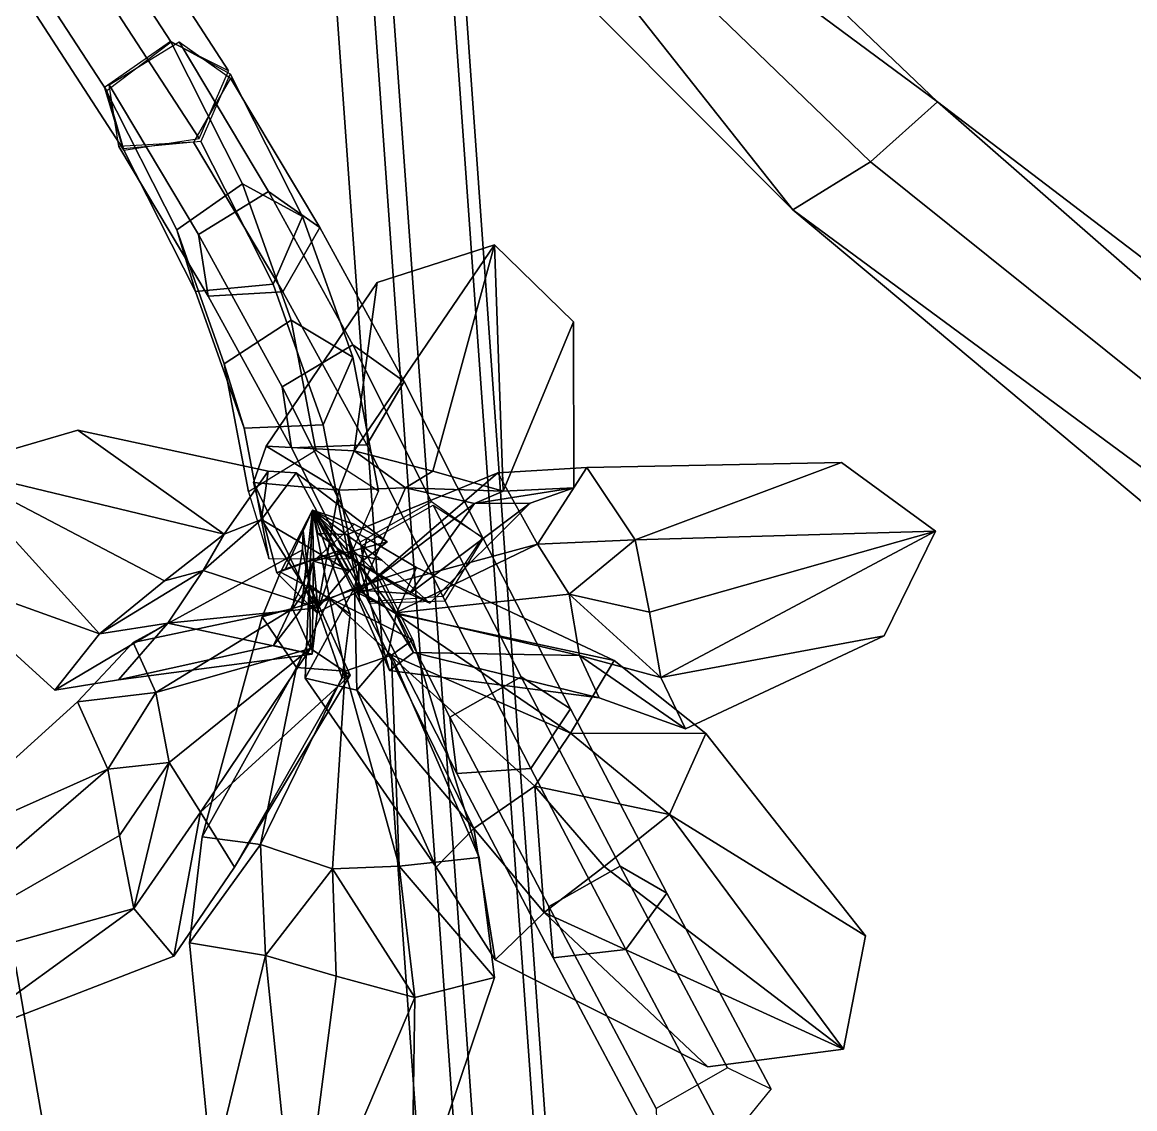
# Model space of a CAD drawing. Header units: metres. Extents: x -488 to 282, y -579 to 399.
# Drawn here: x 2.58 to 47.05, y -294.74 to -251.3 of the extents above; entities that cross this region are included whole.
import ezdxf

# ---------------------------------------------------------------- set-up
doc = ezdxf.new("R2010")
doc.units = ezdxf.units.M

msp = doc.modelspace()

# ---------------------------------------------------------------- linework, layer by layer
at = {"layer": 'coreopsi_1InfInt', "color": 3}
for points in [[(4.7594, -246.2929, 270.4684), (8.5281, -252.0991, 278.2787), (5.9599, -254.0459, 278.0704), (2.1683, -248.2032, 270.2124)], [(7.04985, -247.4221, 268.4916), (10.827, -253.2419, 276.3197), (8.5281, -252.0991, 278.2787), (4.7594, -246.2929, 270.4684)], [(5.8413, -250.081, 266.9901), (9.6473, -255.9464, 274.8781), (10.827, -253.2419, 276.3197), (7.04985, -247.4221, 268.4916)], [(2.1683, -248.2032, 270.2124), (5.9599, -254.0459, 278.0704), (6.6477, -256.41, 275.9807), (2.8331, -250.531, 268.075)], [(2.8331, -250.531, 268.075), (6.6477, -256.41, 275.9807), (9.6473, -255.9464, 274.8781), (5.8413, -250.081, 266.9901)], [(8.8545, -252.0869, 278.1841), (12.4274, -258.066, 286.042), (9.6272, -259.7812, 286.0101), (6.05429, -253.8022, 278.1523)], [(10.9064, -253.5318, 276.1517), (14.4794, -259.5109, 284.0096), (12.4274, -258.066, 286.042), (8.8545, -252.0869, 278.1841)], [(6.05429, -253.8022, 278.1523), (9.6272, -259.7812, 286.0101), (10.01592, -262.2449, 283.9588), (6.4429, -256.2658, 276.1009)], [(9.4245, -256.0997, 274.8716), (12.9975, -262.0788, 282.7295), (14.4794, -259.5109, 284.0096), (10.9064, -253.5318, 276.1517)], [(6.4429, -256.2658, 276.1009), (10.01592, -262.2449, 283.9588), (12.9975, -262.0788, 282.7295), (9.4245, -256.0997, 274.8716)], [(12.4274, -258.066, 286.042), (15.7929, -264.201, 293.9251), (12.966, -265.8699, 293.833), (9.6272, -259.7812, 286.0101)], [(14.4794, -259.5109, 284.0096), (17.8527, -265.6597, 291.9106), (15.7929, -264.201, 293.9251), (12.4274, -258.066, 286.042)], [(12.9975, -262.0788, 282.7295), (16.3496, -268.1906, 290.5825), (17.8527, -265.6597, 291.9106), (14.4794, -259.5109, 284.0096)], [(9.6272, -259.7812, 286.0101), (12.966, -265.8699, 293.833), (13.3468, -268.3198, 291.7637), (10.01592, -262.2449, 283.9588)], [(10.01592, -262.2449, 283.9588), (13.3468, -268.3198, 291.7637), (16.3496, -268.1906, 290.5825), (12.9975, -262.0788, 282.7295)], [(15.7929, -264.201, 293.9251), (18.9346, -270.4657, 301.7987), (16.08295, -272.0871, 301.6463), (12.966, -265.8699, 293.833)], [(17.8527, -265.6597, 291.9106), (21.00186, -271.9384, 299.8021), (18.9346, -270.4657, 301.7987), (15.7929, -264.201, 293.9251)], [(12.966, -265.8699, 293.833), (16.08295, -272.0871, 301.6463), (16.4563, -274.5229, 299.5591), (13.3468, -268.3198, 291.7637)], [(16.3496, -268.1906, 290.5825), (19.4789, -274.4316, 298.4259), (21.00186, -271.9384, 299.8021), (17.8527, -265.6597, 291.9106)], [(13.3468, -268.3198, 291.7637), (16.4563, -274.5229, 299.5591), (19.4789, -274.4316, 298.4259), (16.3496, -268.1906, 290.5825)], [(2.3283, -289.0618, 303.1134), (3.9249, -298.3134, 307.6713), (2.1495, -297.3738, 310.1999), (0.5437, -288.0653, 305.6136)], [(0.3637, -290.4388, 300.9516), (1.9638, -299.7116, 305.5201), (3.9249, -298.3134, 307.6713), (2.3283, -289.0618, 303.1134)]]:
    msp.add_3dface(points, dxfattribs=at)
at = {"layer": 'coreopsi_1Pdcel', "color": 3}
for points in [[(8.5011, -252.0524, 278.2132), (11.3887, -257.7534, 286.5451), (8.7614, -259.598, 286.1936), (5.8738, -253.897, 277.8616)], [(10.8962, -253.3615, 276.4874), (13.7839, -259.0625, 284.8193), (11.3887, -257.7534, 286.5451), (8.5011, -252.0524, 278.2132)], [(9.7165, -256.066, 275.0457), (12.6041, -261.767, 283.3777), (13.7839, -259.0625, 284.8193), (10.8962, -253.3615, 276.4874)], [(5.8738, -253.897, 277.8616), (8.7614, -259.598, 286.1936), (9.5083, -262.0643, 284.2472), (6.6206, -256.3633, 275.9153)], [(6.6206, -256.3633, 275.9153), (9.5083, -262.0643, 284.2472), (12.6041, -261.767, 283.3777), (9.7165, -256.066, 275.0457)], [(11.3887, -257.7534, 286.5451), (13.325, -263.2125, 295.2018), (10.6548, -264.9579, 294.6992), (8.7614, -259.598, 286.1936)], [(13.7839, -259.0625, 284.8193), (15.7899, -264.683, 293.7217), (13.325, -263.2125, 295.2018), (11.3887, -257.7534, 286.5451)], [(12.6041, -261.767, 283.3777), (14.6102, -267.3875, 292.28), (15.7899, -264.683, 293.7217), (13.7839, -259.0625, 284.8193)], [(8.7614, -259.598, 286.1936), (10.6548, -264.9579, 294.6992), (11.4445, -267.5234, 292.9039), (9.5083, -262.0643, 284.2472)], [(9.5083, -262.0643, 284.2472), (11.4445, -267.5234, 292.9039), (14.6102, -267.3875, 292.28), (12.6041, -261.767, 283.3777)], [(13.325, -263.2125, 295.2018), (14.3182, -268.4237, 304.1653), (11.6218, -270.0739, 303.5056), (10.6548, -264.9579, 294.6992)], [(15.7899, -264.683, 293.7217), (16.8258, -270.0492, 302.941), (14.3182, -268.4237, 304.1653), (13.325, -263.2125, 295.2018)], [(10.6548, -264.9579, 294.6992), (11.6218, -270.0739, 303.5056), (12.4378, -272.7346, 301.8674), (11.4445, -267.5234, 292.9039)], [(14.6102, -267.3875, 292.28), (15.6461, -272.7537, 301.4994), (16.8258, -270.0492, 302.941), (15.7899, -264.683, 293.7217)], [(11.4445, -267.5234, 292.9039), (12.4378, -272.7346, 301.8674), (15.6461, -272.7537, 301.4994), (14.6102, -267.3875, 292.28)], [(19.00353, -270.6014, 301.9537), (22.5257, -277.4657, 309.0767), (19.674, -279.0871, 308.9243), (16.1518, -272.2229, 301.8013)], [(20.9749, -271.8854, 299.7415), (24.4971, -278.7497, 306.8645), (22.5257, -277.4657, 309.0767), (19.00353, -270.6014, 301.9537)], [(19.3931, -274.2626, 298.2329), (22.9154, -281.1268, 305.3559), (24.4971, -278.7497, 306.8645), (20.9749, -271.8854, 299.7415)], [(16.1518, -272.2229, 301.8013), (19.674, -279.0871, 308.9243), (19.9516, -281.3342, 306.6216), (16.4294, -274.4699, 299.4986)], [(16.4294, -274.4699, 299.4986), (19.9516, -281.3342, 306.6216), (22.9154, -281.1268, 305.3559), (19.3931, -274.2626, 298.2329)], [(22.5257, -277.4657, 309.0767), (26.4836, -285.0351, 315.55), (23.6319, -286.6566, 315.3976), (19.674, -279.0871, 308.9243)], [(24.4971, -278.7497, 306.8645), (28.3484, -286.1133, 313.144), (26.4836, -285.0351, 315.55), (22.5257, -277.4657, 309.0767)], [(22.9154, -281.1268, 305.3559), (26.7011, -288.364, 311.5163), (28.3484, -286.1133, 313.144), (24.4971, -278.7497, 306.8645)], [(19.674, -279.0871, 308.9243), (23.6319, -286.6566, 315.3976), (23.8028, -288.6978, 312.9011), (19.9516, -281.3342, 306.6216)], [(19.9516, -281.3342, 306.6216), (23.8028, -288.6978, 312.9011), (26.7011, -288.364, 311.5163), (22.9154, -281.1268, 305.3559)], [(26.4836, -285.0351, 315.55), (30.7701, -293.101, 321.1564), (27.9184, -294.7225, 321.004), (23.6319, -286.6566, 315.3976)], [(28.3484, -286.1133, 313.144), (32.5184, -293.9585, 318.5802), (30.7701, -293.101, 321.1564), (26.4836, -285.0351, 315.55)], [(26.7011, -288.364, 311.5163), (30.7996, -296.0735, 316.8479), (32.5184, -293.9585, 318.5802), (28.3484, -286.1133, 313.144)], [(23.6319, -286.6566, 315.3976), (27.9184, -294.7225, 321.004), (27.9729, -296.543, 318.3373), (23.8028, -288.6978, 312.9011)], [(23.8028, -288.6978, 312.9011), (27.9729, -296.543, 318.3373), (30.7996, -296.0735, 316.8479), (26.7011, -288.364, 311.5163)]]:
    msp.add_3dface(points, dxfattribs=at)
at = {"layer": 'coreopsi_1Pdncle', "color": 3}
for points in [[(16.7961, -208.0322, 23.5047), (24.2273, -312.2174, 34.2897), (21.04425, -312.391, 34.8064), (13.613, -208.2058, 24.02144)], [(17.294, -208.3313, 20.2725), (24.7251, -312.5165, 31.05756), (24.2273, -312.2174, 34.2897), (16.7961, -208.0322, 23.5047)], [(13.613, -208.2058, 24.02144), (21.04425, -312.391, 34.8064), (19.5759, -312.7906, 31.958), (12.1448, -208.6053, 21.173)], [(14.4067, -208.6825, 18.8694), (21.8378, -312.8677, 29.6543), (24.7251, -312.5165, 31.05756), (17.294, -208.3313, 20.2725)], [(12.1448, -208.6053, 21.173), (19.5759, -312.7906, 31.958), (21.8378, -312.8677, 29.6543), (14.4067, -208.6825, 18.8694)]]:
    msp.add_3dface(points, dxfattribs=at)
at = {"layer": 'coreopsi_1Petal1', "color": 3}
for points in [[(21.4555, -260.1924, 331.4275), (16.7643, -261.6974, 330.9504), (15.8515, -268.4345, 324.5968)], [(21.4555, -260.1924, 331.4275), (15.8515, -268.4345, 324.5968), (16.7643, -261.6974, 330.9504)], [(21.4555, -260.1924, 331.4275), (15.8515, -268.4345, 324.5968), (18.9877, -269.2502, 323.5321)], [(21.4555, -260.1924, 331.4275), (18.9877, -269.2502, 323.5321), (15.8515, -268.4345, 324.5968)], [(18.9877, -269.2502, 323.5321), (21.7986, -270.0413, 322.5409), (21.4555, -260.1924, 331.4275)], [(18.9877, -269.2502, 323.5321), (21.4555, -260.1924, 331.4275), (21.7986, -270.0413, 322.5409)], [(21.7986, -270.0413, 322.5409), (24.6129, -263.2783, 328.1713), (21.4555, -260.1924, 331.4275)], [(21.7986, -270.0413, 322.5409), (21.4555, -260.1924, 331.4275), (24.6129, -263.2783, 328.1713)], [(15.8515, -268.4345, 324.5968), (16.7643, -261.6974, 330.9504), (12.3285, -268.241, 324.1582)], [(15.8515, -268.4345, 324.5968), (12.3285, -268.241, 324.1582), (16.7643, -261.6974, 330.9504)], [(24.6255, -269.916, 321.3152), (24.6129, -263.2783, 328.1713), (21.7986, -270.0413, 322.5409)], [(24.6255, -269.916, 321.3152), (21.7986, -270.0413, 322.5409), (24.6129, -263.2783, 328.1713)], [(10.6568, -271.7619, 323.6563), (4.797, -267.6013, 329.4626), (-0.3589, -269.1155, 330.5656)], [(10.6568, -271.7619, 323.6563), (-0.3589, -269.1155, 330.5656), (4.797, -267.6013, 329.4626)], [(12.4078, -269.2399, 323.9438), (4.797, -267.6013, 329.4626), (10.6568, -271.7619, 323.6563)], [(12.4078, -269.2399, 323.9438), (10.6568, -271.7619, 323.6563), (4.797, -267.6013, 329.4626)], [(15.2404, -270.0038, 319.3759), (12.3285, -268.241, 324.1582), (11.8267, -269.698, 319.3836)], [(15.2404, -270.0038, 319.3759), (11.8267, -269.698, 319.3836), (12.3285, -268.241, 324.1582)], [(15.8515, -268.4345, 324.5968), (12.3285, -268.241, 324.1582), (15.2404, -270.0038, 319.3759)], [(15.8515, -268.4345, 324.5968), (15.2404, -270.0038, 319.3759), (12.3285, -268.241, 324.1582)], [(15.8515, -268.4345, 324.5968), (15.2404, -270.0038, 319.3759), (17.902, -269.9148, 318.9519)], [(15.8515, -268.4345, 324.5968), (17.902, -269.9148, 318.9519), (15.2404, -270.0038, 319.3759)], [(18.9877, -269.2502, 323.5321), (15.8515, -268.4345, 324.5968), (17.902, -269.9148, 318.9519)], [(18.9877, -269.2502, 323.5321), (17.902, -269.9148, 318.9519), (15.8515, -268.4345, 324.5968)], [(27.0797, -271.9918, 320.5712), (35.3273, -268.8987, 323.571), (25.1531, -269.0983, 321.3181)], [(27.0797, -271.9918, 320.5712), (25.1531, -269.0983, 321.3181), (35.3273, -268.8987, 323.571)], [(39.0855, -271.6458, 321.8888), (35.3273, -268.8987, 323.571), (27.0797, -271.9918, 320.5712)], [(39.0855, -271.6458, 321.8888), (27.0797, -271.9918, 320.5712), (35.3273, -268.8987, 323.571)], [(-0.3589, -269.1155, 330.5656), (-1.3773, -273.2157, 327.9866), (5.6717, -275.7505, 322.4662)], [(-0.3589, -269.1155, 330.5656), (5.6717, -275.7505, 322.4662), (-1.3773, -273.2157, 327.9866)], [(8.2688, -273.6346, 323.1086), (10.6568, -271.7619, 323.6563), (-0.3589, -269.1155, 330.5656)], [(8.2688, -273.6346, 323.1086), (-0.3589, -269.1155, 330.5656), (10.6568, -271.7619, 323.6563)], [(-0.3589, -269.1155, 330.5656), (5.6717, -275.7505, 322.4662), (8.2688, -273.6346, 323.1086)], [(-0.3589, -269.1155, 330.5656), (8.2688, -273.6346, 323.1086), (5.6717, -275.7505, 322.4662)], [(12.1376, -271.183, 318.8978), (12.4078, -269.2399, 323.9438), (10.6568, -271.7619, 323.6563)], [(12.1376, -271.183, 318.8978), (10.6568, -271.7619, 323.6563), (12.4078, -269.2399, 323.9438)], [(13.5361, -269.314, 319.2783), (12.4078, -269.2399, 323.9438), (12.1376, -271.183, 318.8978)], [(13.5361, -269.314, 319.2783), (12.1376, -271.183, 318.8978), (12.4078, -269.2399, 323.9438)], [(15.6475, -273.2465, 312.8976), (13.5361, -269.314, 319.2783), (12.1376, -271.183, 318.8978)], [(15.6475, -273.2465, 312.8976), (12.1376, -271.183, 318.8978), (13.5361, -269.314, 319.2783)], [(17.1645, -272.0721, 311.2556), (13.5361, -269.314, 319.2783), (15.6475, -273.2465, 312.8976)], [(17.1645, -272.0721, 311.2556), (15.6475, -273.2465, 312.8976), (13.5361, -269.314, 319.2783)], [(16.01393, -274.1143, 312.6831), (21.5961, -269.3179, 317.7867), (15.5793, -271.781, 311.36)], [(16.01393, -274.1143, 312.6831), (15.5793, -271.781, 311.36), (21.5961, -269.3179, 317.7867)], [(23.1741, -272.1683, 316.7229), (21.5961, -269.3179, 317.7867), (16.01393, -274.1143, 312.6831)], [(23.1741, -272.1683, 316.7229), (16.01393, -274.1143, 312.6831), (21.5961, -269.3179, 317.7867)], [(17.902, -269.9148, 318.9519), (21.7986, -270.0413, 322.5409), (18.9877, -269.2502, 323.5321)], [(17.902, -269.9148, 318.9519), (18.9877, -269.2502, 323.5321), (21.7986, -270.0413, 322.5409)], [(23.1741, -272.1683, 316.7229), (25.1531, -269.0983, 321.3181), (21.5961, -269.3179, 317.7867)], [(23.1741, -272.1683, 316.7229), (21.5961, -269.3179, 317.7867), (25.1531, -269.0983, 321.3181)], [(27.0797, -271.9918, 320.5712), (25.1531, -269.0983, 321.3181), (23.1741, -272.1683, 316.7229)], [(27.0797, -271.9918, 320.5712), (23.1741, -272.1683, 316.7229), (25.1531, -269.0983, 321.3181)], [(14.3597, -274.9082, 312.5534), (11.8267, -269.698, 319.3836), (12.7622, -273.3142, 311.0399)], [(14.3597, -274.9082, 312.5534), (12.7622, -273.3142, 311.0399), (11.8267, -269.698, 319.3836)], [(15.2404, -270.0038, 319.3759), (11.8267, -269.698, 319.3836), (14.3597, -274.9082, 312.5534)], [(15.2404, -270.0038, 319.3759), (14.3597, -274.9082, 312.5534), (11.8267, -269.698, 319.3836)], [(17.902, -269.9148, 318.9519), (15.2404, -270.0038, 319.3759), (16.1119, -274.0022, 312.3974)], [(17.902, -269.9148, 318.9519), (16.1119, -274.0022, 312.3974), (15.2404, -270.0038, 319.3759)], [(16.1119, -274.0022, 312.3974), (20.6622, -270.5329, 317.6789), (17.902, -269.9148, 318.9519)], [(16.1119, -274.0022, 312.3974), (17.902, -269.9148, 318.9519), (20.6622, -270.5329, 317.6789)], [(17.902, -269.9148, 318.9519), (20.6622, -270.5329, 317.6789), (21.7986, -270.0413, 322.5409)], [(17.902, -269.9148, 318.9519), (21.7986, -270.0413, 322.5409), (20.6622, -270.5329, 317.6789)], [(22.889, -270.5316, 316.8822), (24.6255, -269.916, 321.3152), (20.6622, -270.5329, 317.6789)], [(22.889, -270.5316, 316.8822), (20.6622, -270.5329, 317.6789), (24.6255, -269.916, 321.3152)], [(20.6622, -270.5329, 317.6789), (24.6255, -269.916, 321.3152), (21.7986, -270.0413, 322.5409)], [(20.6622, -270.5329, 317.6789), (21.7986, -270.0413, 322.5409), (24.6255, -269.916, 321.3152)], [(16.1119, -274.0022, 312.3974), (15.2404, -270.0038, 319.3759), (14.3597, -274.9082, 312.5534)], [(16.1119, -274.0022, 312.3974), (14.3597, -274.9082, 312.5534), (15.2404, -270.0038, 319.3759)], [(14.1807, -270.8101, 302.7927), (12.9082, -273.283, 307.1134), (14.8659, -274.32, 306.9928)], [(14.1807, -270.8101, 302.7927), (14.8659, -274.32, 306.9928), (12.9082, -273.283, 307.1134)], [(15.2263, -272.4365, 307.9591), (13.09811, -273.1451, 307.9069), (14.1807, -270.8101, 302.7927)], [(15.2263, -272.4365, 307.9591), (14.1807, -270.8101, 302.7927), (13.09811, -273.1451, 307.9069)], [(14.2262, -272.8456, 307.9196), (13.7284, -274.7785, 306.8947), (14.1807, -270.8101, 302.7927)], [(14.2262, -272.8456, 307.9196), (14.1807, -270.8101, 302.7927), (13.7284, -274.7785, 306.8947)], [(14.1807, -270.8101, 302.7927), (13.8157, -271.6302, 307.852), (14.05766, -273.7949, 307.4301)], [(14.1807, -270.8101, 302.7927), (14.05766, -273.7949, 307.4301), (13.8157, -271.6302, 307.852)], [(14.1807, -270.8101, 302.7927), (14.01351, -274.7221, 306.12), (15.866, -273.9109, 307.0323)], [(14.1807, -270.8101, 302.7927), (15.866, -273.9109, 307.0323), (14.01351, -274.7221, 306.12)], [(14.05766, -273.7949, 307.4301), (15.6871, -274.9681, 306.4288), (14.1807, -270.8101, 302.7927)], [(14.05766, -273.7949, 307.4301), (14.1807, -270.8101, 302.7927), (15.6871, -274.9681, 306.4288)], [(14.8659, -274.32, 306.9928), (16.9784, -273.5647, 306.9597), (14.1807, -270.8101, 302.7927)], [(14.8659, -274.32, 306.9928), (14.1807, -270.8101, 302.7927), (16.9784, -273.5647, 306.9597)], [(15.866, -273.9109, 307.0323), (16.3481, -271.9313, 307.9719), (14.1807, -270.8101, 302.7927)], [(15.866, -273.9109, 307.0323), (14.1807, -270.8101, 302.7927), (16.3481, -271.9313, 307.9719)], [(14.1807, -270.8101, 302.7927), (16.05233, -274.4609, 305.8864), (16.03465, -272.9616, 307.5218)], [(14.1807, -270.8101, 302.7927), (16.03465, -272.9616, 307.5218), (16.05233, -274.4609, 305.8864)], [(16.03465, -272.9616, 307.5218), (14.3893, -271.7417, 308.4379), (14.1807, -270.8101, 302.7927)], [(16.03465, -272.9616, 307.5218), (14.1807, -270.8101, 302.7927), (14.3893, -271.7417, 308.4379)], [(14.1807, -270.8101, 302.7927), (16.9597, -272.8081, 306.6251), (15.2263, -272.4365, 307.9591)], [(14.1807, -270.8101, 302.7927), (15.2263, -272.4365, 307.9591), (16.9597, -272.8081, 306.6251)], [(14.1807, -270.8101, 302.7927), (15.8545, -271.369, 307.6185), (14.2262, -272.8456, 307.9196)], [(14.1807, -270.8101, 302.7927), (14.2262, -272.8456, 307.9196), (15.8545, -271.369, 307.6185)], [(18.06414, -274.1493, 311.956), (20.6622, -270.5329, 317.6789), (16.1119, -274.0022, 312.3974)], [(18.06414, -274.1493, 311.956), (16.1119, -274.0022, 312.3974), (20.6622, -270.5329, 317.6789)], [(18.8774, -274.5235, 309.5947), (22.889, -270.5316, 316.8822), (18.06414, -274.1493, 311.956)], [(18.8774, -274.5235, 309.5947), (18.06414, -274.1493, 311.956), (22.889, -270.5316, 316.8822)], [(18.06414, -274.1493, 311.956), (22.889, -270.5316, 316.8822), (20.6622, -270.5329, 317.6789)], [(18.06414, -274.1493, 311.956), (20.6622, -270.5329, 317.6789), (22.889, -270.5316, 316.8822)], [(14.3923, -274.7056, 312.3294), (12.1376, -271.183, 318.8978), (9.8156, -273.2224, 318.6324)], [(14.3923, -274.7056, 312.3294), (9.8156, -273.2224, 318.6324), (12.1376, -271.183, 318.8978)], [(9.8156, -273.2224, 318.6324), (12.1376, -271.183, 318.8978), (10.6568, -271.7619, 323.6563)], [(9.8156, -273.2224, 318.6324), (10.6568, -271.7619, 323.6563), (12.1376, -271.183, 318.8978)], [(15.6475, -273.2465, 312.8976), (12.1376, -271.183, 318.8978), (14.3923, -274.7056, 312.3294)], [(15.6475, -273.2465, 312.8976), (14.3923, -274.7056, 312.3294), (12.1376, -271.183, 318.8978)], [(13.8157, -271.6302, 307.852), (13.7883, -272.3848, 311.708), (14.05766, -273.7949, 307.4301)], [(13.8157, -271.6302, 307.852), (14.05766, -273.7949, 307.4301), (13.7883, -272.3848, 311.708)], [(15.8545, -271.369, 307.6185), (17.1645, -272.0721, 311.2556), (14.2262, -272.8456, 307.9196)], [(15.8545, -271.369, 307.6185), (14.2262, -272.8456, 307.9196), (17.1645, -272.0721, 311.2556)], [(39.0855, -271.6458, 321.8888), (27.0797, -271.9918, 320.5712), (27.6505, -274.8779, 318.8451)], [(39.0855, -271.6458, 321.8888), (27.6505, -274.8779, 318.8451), (27.0797, -271.9918, 320.5712)], [(27.6505, -274.8779, 318.8451), (28.1021, -277.4998, 317.2859), (39.0855, -271.6458, 321.8888)], [(27.6505, -274.8779, 318.8451), (39.0855, -271.6458, 321.8888), (28.1021, -277.4998, 317.2859)], [(28.1021, -277.4998, 317.2859), (37.02621, -275.8272, 318.9958), (39.0855, -271.6458, 321.8888)], [(28.1021, -277.4998, 317.2859), (39.0855, -271.6458, 321.8888), (37.02621, -275.8272, 318.9958)], [(9.8156, -273.2224, 318.6324), (10.6568, -271.7619, 323.6563), (8.2688, -273.6346, 323.1086)], [(9.8156, -273.2224, 318.6324), (8.2688, -273.6346, 323.1086), (10.6568, -271.7619, 323.6563)], [(14.2262, -272.8456, 307.9196), (17.1645, -272.0721, 311.2556), (15.6475, -273.2465, 312.8976)], [(14.2262, -272.8456, 307.9196), (15.6475, -273.2465, 312.8976), (17.1645, -272.0721, 311.2556)], [(16.03465, -272.9616, 307.5218), (15.5793, -271.781, 311.36), (14.3893, -271.7417, 308.4379)], [(16.03465, -272.9616, 307.5218), (14.3893, -271.7417, 308.4379), (15.5793, -271.781, 311.36)], [(16.01393, -274.1143, 312.6831), (15.5793, -271.781, 311.36), (16.03465, -272.9616, 307.5218)], [(16.01393, -274.1143, 312.6831), (16.03465, -272.9616, 307.5218), (15.5793, -271.781, 311.36)], [(15.866, -273.9109, 307.0323), (18.3339, -273.0992, 310.1281), (16.3481, -271.9313, 307.9719)], [(15.866, -273.9109, 307.0323), (16.3481, -271.9313, 307.9719), (18.3339, -273.0992, 310.1281)], [(27.0797, -271.9918, 320.5712), (23.1741, -272.1683, 316.7229), (24.4372, -274.1604, 315.416)], [(27.0797, -271.9918, 320.5712), (24.4372, -274.1604, 315.416), (23.1741, -272.1683, 316.7229)], [(27.6505, -274.8779, 318.8451), (27.0797, -271.9918, 320.5712), (24.4372, -274.1604, 315.416)], [(27.6505, -274.8779, 318.8451), (24.4372, -274.1604, 315.416), (27.0797, -271.9918, 320.5712)], [(13.7883, -272.3848, 311.708), (7.01967, -276.0909, 316.7662), (13.3877, -274.7524, 312.4894)], [(13.7883, -272.3848, 311.708), (13.3877, -274.7524, 312.4894), (7.01967, -276.0909, 316.7662)], [(15.2263, -272.4365, 307.9591), (12.7622, -273.3142, 311.0399), (13.09811, -273.1451, 307.9069)], [(15.2263, -272.4365, 307.9591), (13.09811, -273.1451, 307.9069), (12.7622, -273.3142, 311.0399)], [(14.3597, -274.9082, 312.5534), (12.7622, -273.3142, 311.0399), (15.2263, -272.4365, 307.9591)], [(14.3597, -274.9082, 312.5534), (15.2263, -272.4365, 307.9591), (12.7622, -273.3142, 311.0399)], [(14.05766, -273.7949, 307.4301), (13.7883, -272.3848, 311.708), (13.3877, -274.7524, 312.4894)], [(14.05766, -273.7949, 307.4301), (13.3877, -274.7524, 312.4894), (13.7883, -272.3848, 311.708)], [(16.1119, -274.0022, 312.3974), (14.3597, -274.9082, 312.5534), (15.2263, -272.4365, 307.9591)], [(16.1119, -274.0022, 312.3974), (15.2263, -272.4365, 307.9591), (14.3597, -274.9082, 312.5534)], [(16.9597, -272.8081, 306.6251), (18.8774, -274.5235, 309.5947), (15.2263, -272.4365, 307.9591)], [(16.9597, -272.8081, 306.6251), (15.2263, -272.4365, 307.9591), (18.8774, -274.5235, 309.5947)], [(15.2263, -272.4365, 307.9591), (18.06414, -274.1493, 311.956), (16.1119, -274.0022, 312.3974)], [(15.2263, -272.4365, 307.9591), (16.1119, -274.0022, 312.3974), (18.06414, -274.1493, 311.956)], [(15.2263, -272.4365, 307.9591), (18.8774, -274.5235, 309.5947), (18.06414, -274.1493, 311.956)], [(15.2263, -272.4365, 307.9591), (18.06414, -274.1493, 311.956), (18.8774, -274.5235, 309.5947)], [(17.5017, -274.905, 311.6454), (23.1741, -272.1683, 316.7229), (16.01393, -274.1143, 312.6831)], [(17.5017, -274.905, 311.6454), (16.01393, -274.1143, 312.6831), (23.1741, -272.1683, 316.7229)], [(24.4372, -274.1604, 315.416), (23.1741, -272.1683, 316.7229), (17.5017, -274.905, 311.6454)], [(24.4372, -274.1604, 315.416), (17.5017, -274.905, 311.6454), (23.1741, -272.1683, 316.7229)], [(14.2262, -272.8456, 307.9196), (12.6185, -276.2099, 309.4785), (13.7284, -274.7785, 306.8947)], [(14.2262, -272.8456, 307.9196), (13.7284, -274.7785, 306.8947), (12.6185, -276.2099, 309.4785)], [(14.1696, -276.562, 311.6816), (12.6185, -276.2099, 309.4785), (14.2262, -272.8456, 307.9196)], [(14.1696, -276.562, 311.6816), (14.2262, -272.8456, 307.9196), (12.6185, -276.2099, 309.4785)], [(14.3923, -274.7056, 312.3294), (14.1696, -276.562, 311.6816), (14.2262, -272.8456, 307.9196)], [(14.3923, -274.7056, 312.3294), (14.2262, -272.8456, 307.9196), (14.1696, -276.562, 311.6816)], [(14.2262, -272.8456, 307.9196), (15.6475, -273.2465, 312.8976), (14.3923, -274.7056, 312.3294)], [(14.2262, -272.8456, 307.9196), (14.3923, -274.7056, 312.3294), (15.6475, -273.2465, 312.8976)], [(17.5017, -274.905, 311.6454), (16.01393, -274.1143, 312.6831), (16.03465, -272.9616, 307.5218)], [(17.5017, -274.905, 311.6454), (16.03465, -272.9616, 307.5218), (16.01393, -274.1143, 312.6831)], [(16.05233, -274.4609, 305.8864), (17.2605, -277.2102, 308.4202), (16.03465, -272.9616, 307.5218)], [(16.05233, -274.4609, 305.8864), (16.03465, -272.9616, 307.5218), (17.2605, -277.2102, 308.4202)], [(16.03465, -272.9616, 307.5218), (18.2164, -276.4905, 310.6439), (17.5017, -274.905, 311.6454)], [(16.03465, -272.9616, 307.5218), (17.5017, -274.905, 311.6454), (18.2164, -276.4905, 310.6439)], [(16.03465, -272.9616, 307.5218), (17.2605, -277.2102, 308.4202), (18.2164, -276.4905, 310.6439)], [(16.03465, -272.9616, 307.5218), (18.2164, -276.4905, 310.6439), (17.2605, -277.2102, 308.4202)], [(5.6717, -275.7505, 322.4662), (-1.3773, -273.2157, 327.9866), (3.8866, -277.9981, 320.3677)], [(5.6717, -275.7505, 322.4662), (3.8866, -277.9981, 320.3677), (-1.3773, -273.2157, 327.9866)], [(5.6717, -275.7505, 322.4662), (8.3944, -275.3258, 317.7227), (9.8156, -273.2224, 318.6324)], [(5.6717, -275.7505, 322.4662), (9.8156, -273.2224, 318.6324), (8.3944, -275.3258, 317.7227)], [(8.2688, -273.6346, 323.1086), (5.6717, -275.7505, 322.4662), (9.8156, -273.2224, 318.6324)], [(8.2688, -273.6346, 323.1086), (9.8156, -273.2224, 318.6324), (5.6717, -275.7505, 322.4662)], [(9.8156, -273.2224, 318.6324), (8.3944, -275.3258, 317.7227), (14.3923, -274.7056, 312.3294)], [(9.8156, -273.2224, 318.6324), (14.3923, -274.7056, 312.3294), (8.3944, -275.3258, 317.7227)], [(12.9082, -273.283, 307.1134), (12.1714, -275.0715, 310.5334), (14.8659, -274.32, 306.9928)], [(12.9082, -273.283, 307.1134), (14.8659, -274.32, 306.9928), (12.1714, -275.0715, 310.5334)], [(17.5256, -274.9513, 311.9447), (18.3339, -273.0992, 310.1281), (15.866, -273.9109, 307.0323)], [(17.5256, -274.9513, 311.9447), (15.866, -273.9109, 307.0323), (18.3339, -273.0992, 310.1281)], [(17.5256, -274.9513, 311.9447), (26.2429, -276.8109, 312.819), (18.3339, -273.0992, 310.1281)], [(17.5256, -274.9513, 311.9447), (18.3339, -273.0992, 310.1281), (26.2429, -276.8109, 312.819)], [(14.05766, -273.7949, 307.4301), (13.3877, -274.7524, 312.4894), (14.1024, -276.3379, 311.4879)], [(14.05766, -273.7949, 307.4301), (14.1024, -276.3379, 311.4879), (13.3877, -274.7524, 312.4894)], [(14.01351, -274.7221, 306.12), (13.8843, -277.523, 308.8726), (15.866, -273.9109, 307.0323)], [(14.01351, -274.7221, 306.12), (15.866, -273.9109, 307.0323), (13.8843, -277.523, 308.8726)], [(15.866, -273.9109, 307.0323), (13.8843, -277.523, 308.8726), (15.9566, -277.9964, 310.2357)], [(15.866, -273.9109, 307.0323), (15.9566, -277.9964, 310.2357), (13.8843, -277.523, 308.8726)], [(14.05766, -273.7949, 307.4301), (15.3731, -277.5281, 308.2466), (15.6871, -274.9681, 306.4288)], [(14.05766, -273.7949, 307.4301), (15.6871, -274.9681, 306.4288), (15.3731, -277.5281, 308.2466)], [(14.1024, -276.3379, 311.4879), (15.6814, -277.399, 310.9433), (14.05766, -273.7949, 307.4301)], [(14.1024, -276.3379, 311.4879), (14.05766, -273.7949, 307.4301), (15.6814, -277.399, 310.9433)], [(15.6814, -277.399, 310.9433), (15.3731, -277.5281, 308.2466), (14.05766, -273.7949, 307.4301)], [(15.6814, -277.399, 310.9433), (14.05766, -273.7949, 307.4301), (15.3731, -277.5281, 308.2466)], [(14.8659, -274.32, 306.9928), (18.1902, -275.9948, 308.5668), (16.9784, -273.5647, 306.9597)], [(14.8659, -274.32, 306.9928), (16.9784, -273.5647, 306.9597), (18.1902, -275.9948, 308.5668)], [(15.866, -273.9109, 307.0323), (15.9566, -277.9964, 310.2357), (17.2119, -276.5374, 310.8039)], [(15.866, -273.9109, 307.0323), (17.2119, -276.5374, 310.8039), (15.9566, -277.9964, 310.2357)], [(17.2119, -276.5374, 310.8039), (17.5256, -274.9513, 311.9447), (15.866, -273.9109, 307.0323)], [(17.2119, -276.5374, 310.8039), (15.866, -273.9109, 307.0323), (17.5256, -274.9513, 311.9447)], [(14.8659, -274.32, 306.9928), (12.1714, -275.0715, 310.5334), (13.54, -277.0937, 311.1773)], [(14.8659, -274.32, 306.9928), (13.54, -277.0937, 311.1773), (12.1714, -275.0715, 310.5334)], [(14.8659, -274.32, 306.9928), (13.54, -277.0937, 311.1773), (15.4922, -277.2408, 310.7359)], [(14.8659, -274.32, 306.9928), (15.4922, -277.2408, 310.7359), (13.54, -277.0937, 311.1773)], [(15.4922, -277.2408, 310.7359), (17.3355, -276.6051, 311.073), (14.8659, -274.32, 306.9928)], [(15.4922, -277.2408, 310.7359), (14.8659, -274.32, 306.9928), (17.3355, -276.6051, 311.073)], [(17.3355, -276.6051, 311.073), (18.1902, -275.9948, 308.5668), (14.8659, -274.32, 306.9928)], [(17.3355, -276.6051, 311.073), (14.8659, -274.32, 306.9928), (18.1902, -275.9948, 308.5668)], [(17.5017, -274.905, 311.6454), (24.8506, -276.6173, 313.5684), (24.4372, -274.1604, 315.416)], [(17.5017, -274.905, 311.6454), (24.4372, -274.1604, 315.416), (24.8506, -276.6173, 313.5684)], [(24.4372, -274.1604, 315.416), (24.8506, -276.6173, 313.5684), (28.1021, -277.4998, 317.2859)], [(24.4372, -274.1604, 315.416), (28.1021, -277.4998, 317.2859), (24.8506, -276.6173, 313.5684)], [(24.4372, -274.1604, 315.416), (28.1021, -277.4998, 317.2859), (27.6505, -274.8779, 318.8451)], [(24.4372, -274.1604, 315.416), (27.6505, -274.8779, 318.8451), (28.1021, -277.4998, 317.2859)], [(13.3877, -274.7524, 312.4894), (7.01967, -276.0909, 316.7662), (7.922, -278.0928, 315.8877)], [(13.3877, -274.7524, 312.4894), (7.922, -278.0928, 315.8877), (7.01967, -276.0909, 316.7662)], [(13.3877, -274.7524, 312.4894), (7.922, -278.0928, 315.8877), (14.1024, -276.3379, 311.4879)], [(13.3877, -274.7524, 312.4894), (14.1024, -276.3379, 311.4879), (7.922, -278.0928, 315.8877)], [(14.3923, -274.7056, 312.3294), (8.3944, -275.3258, 317.7227), (14.1696, -276.562, 311.6816)], [(14.3923, -274.7056, 312.3294), (14.1696, -276.562, 311.6816), (8.3944, -275.3258, 317.7227)], [(12.1714, -275.0715, 310.5334), (9.7767, -283.8615, 311.9956), (13.54, -277.0937, 311.1773)], [(12.1714, -275.0715, 310.5334), (13.54, -277.0937, 311.1773), (9.7767, -283.8615, 311.9956)], [(17.2119, -276.5374, 310.8039), (24.4903, -279.717, 312.3401), (17.5256, -274.9513, 311.9447)], [(17.2119, -276.5374, 310.8039), (17.5256, -274.9513, 311.9447), (24.4903, -279.717, 312.3401)], [(18.2164, -276.4905, 310.6439), (24.8506, -276.6173, 313.5684), (17.5017, -274.905, 311.6454)], [(18.2164, -276.4905, 310.6439), (17.5017, -274.905, 311.6454), (24.8506, -276.6173, 313.5684)], [(24.4903, -279.717, 312.3401), (26.2429, -276.8109, 312.819), (17.5256, -274.9513, 311.9447)], [(24.4903, -279.717, 312.3401), (17.5256, -274.9513, 311.9447), (26.2429, -276.8109, 312.819)], [(8.3944, -275.3258, 317.7227), (3.8866, -277.9981, 320.3677), (6.4228, -277.5822, 316.0588)], [(8.3944, -275.3258, 317.7227), (6.4228, -277.5822, 316.0588), (3.8866, -277.9981, 320.3677)], [(5.6717, -275.7505, 322.4662), (3.8866, -277.9981, 320.3677), (8.3944, -275.3258, 317.7227)], [(5.6717, -275.7505, 322.4662), (8.3944, -275.3258, 317.7227), (3.8866, -277.9981, 320.3677)], [(8.3944, -275.3258, 317.7227), (6.4228, -277.5822, 316.0588), (14.1696, -276.562, 311.6816)], [(8.3944, -275.3258, 317.7227), (14.1696, -276.562, 311.6816), (6.4228, -277.5822, 316.0588)], [(7.01967, -276.0909, 316.7662), (4.7909, -278.4734, 320.288), (7.922, -278.0928, 315.8877)], [(7.01967, -276.0909, 316.7662), (7.922, -278.0928, 315.8877), (4.7909, -278.4734, 320.288)], [(17.3355, -276.6051, 311.073), (20.839, -284.695, 309.4942), (18.1902, -275.9948, 308.5668)], [(17.3355, -276.6051, 311.073), (18.1902, -275.9948, 308.5668), (20.839, -284.695, 309.4942)], [(29.09761, -279.5481, 315.2068), (37.02621, -275.8272, 318.9958), (28.1021, -277.4998, 317.2859)], [(29.09761, -279.5481, 315.2068), (28.1021, -277.4998, 317.2859), (37.02621, -275.8272, 318.9958)], [(14.1696, -276.562, 311.6816), (6.4228, -277.5822, 316.0588), (12.6185, -276.2099, 309.4785)], [(14.1696, -276.562, 311.6816), (12.6185, -276.2099, 309.4785), (6.4228, -277.5822, 316.0588)], [(14.1024, -276.3379, 311.4879), (7.922, -278.0928, 315.8877), (8.4527, -280.8981, 314.6752)], [(14.1024, -276.3379, 311.4879), (8.4527, -280.8981, 314.6752), (7.922, -278.0928, 315.8877)], [(8.4527, -280.8981, 314.6752), (9.7106, -282.8746, 313.3399), (14.1024, -276.3379, 311.4879)], [(8.4527, -280.8981, 314.6752), (14.1024, -276.3379, 311.4879), (9.7106, -282.8746, 313.3399)], [(14.1024, -276.3379, 311.4879), (9.7106, -282.8746, 313.3399), (15.6814, -277.399, 310.9433)], [(14.1024, -276.3379, 311.4879), (15.6814, -277.399, 310.9433), (9.7106, -282.8746, 313.3399)], [(15.9566, -277.9964, 310.2357), (20.635, -283.5272, 310.5583), (17.2119, -276.5374, 310.8039)], [(15.9566, -277.9964, 310.2357), (17.2119, -276.5374, 310.8039), (20.635, -283.5272, 310.5583)], [(17.2119, -276.5374, 310.8039), (20.635, -283.5272, 310.5583), (23.07438, -281.836, 311.4588)], [(17.2119, -276.5374, 310.8039), (23.07438, -281.836, 311.4588), (20.635, -283.5272, 310.5583)], [(23.07438, -281.836, 311.4588), (24.4903, -279.717, 312.3401), (17.2119, -276.5374, 310.8039)], [(23.07438, -281.836, 311.4588), (17.2119, -276.5374, 310.8039), (24.4903, -279.717, 312.3401)], [(17.2605, -277.2102, 308.4202), (25.6461, -278.3021, 312.1116), (18.2164, -276.4905, 310.6439)], [(17.2605, -277.2102, 308.4202), (18.2164, -276.4905, 310.6439), (25.6461, -278.3021, 312.1116)], [(18.2164, -276.4905, 310.6439), (25.6461, -278.3021, 312.1116), (24.8506, -276.6173, 313.5684)], [(18.2164, -276.4905, 310.6439), (24.8506, -276.6173, 313.5684), (25.6461, -278.3021, 312.1116)], [(15.4922, -277.2408, 310.7359), (17.6443, -285.039, 310.6869), (17.3355, -276.6051, 311.073)], [(15.4922, -277.2408, 310.7359), (17.3355, -276.6051, 311.073), (17.6443, -285.039, 310.6869)], [(17.6443, -285.039, 310.6869), (20.839, -284.695, 309.4942), (17.3355, -276.6051, 311.073)], [(17.6443, -285.039, 310.6869), (17.3355, -276.6051, 311.073), (20.839, -284.695, 309.4942)], [(24.4903, -279.717, 312.3401), (29.9055, -279.7375, 314.6056), (26.2429, -276.8109, 312.819)], [(24.4903, -279.717, 312.3401), (26.2429, -276.8109, 312.819), (29.9055, -279.7375, 314.6056)], [(25.6461, -278.3021, 312.1116), (29.09761, -279.5481, 315.2068), (24.8506, -276.6173, 313.5684)], [(25.6461, -278.3021, 312.1116), (24.8506, -276.6173, 313.5684), (29.09761, -279.5481, 315.2068)], [(24.8506, -276.6173, 313.5684), (29.09761, -279.5481, 315.2068), (28.1021, -277.4998, 317.2859)], [(24.8506, -276.6173, 313.5684), (28.1021, -277.4998, 317.2859), (29.09761, -279.5481, 315.2068)], [(9.7106, -282.8746, 313.3399), (11.06969, -285.0752, 311.0911), (15.6814, -277.399, 310.9433)], [(9.7106, -282.8746, 313.3399), (15.6814, -277.399, 310.9433), (11.06969, -285.0752, 311.0911)], [(13.54, -277.0937, 311.1773), (9.7767, -283.8615, 311.9956), (12.1104, -284.1772, 311.7772)], [(13.54, -277.0937, 311.1773), (12.1104, -284.1772, 311.7772), (9.7767, -283.8615, 311.9956)], [(15.6814, -277.399, 310.9433), (11.06969, -285.0752, 311.0911), (15.3731, -277.5281, 308.2466)], [(15.6814, -277.399, 310.9433), (15.3731, -277.5281, 308.2466), (11.06969, -285.0752, 311.0911)], [(13.54, -277.0937, 311.1773), (12.1104, -284.1772, 311.7772), (15.4922, -277.2408, 310.7359)], [(13.54, -277.0937, 311.1773), (15.4922, -277.2408, 310.7359), (12.1104, -284.1772, 311.7772)], [(15.4922, -277.2408, 310.7359), (12.1104, -284.1772, 311.7772), (14.9879, -285.1437, 311.1393)], [(15.4922, -277.2408, 310.7359), (14.9879, -285.1437, 311.1393), (12.1104, -284.1772, 311.7772)], [(14.9879, -285.1437, 311.1393), (17.6443, -285.039, 310.6869), (15.4922, -277.2408, 310.7359)], [(14.9879, -285.1437, 311.1393), (15.4922, -277.2408, 310.7359), (17.6443, -285.039, 310.6869)], [(13.8843, -277.523, 308.8726), (19.1296, -285.079, 309.5995), (15.9566, -277.9964, 310.2357)], [(13.8843, -277.523, 308.8726), (15.9566, -277.9964, 310.2357), (19.1296, -285.079, 309.5995)], [(7.922, -278.0928, 315.8877), (4.7909, -278.4734, 320.288), (6.00014, -281.156, 319.3654)], [(7.922, -278.0928, 315.8877), (6.00014, -281.156, 319.3654), (4.7909, -278.4734, 320.288)], [(8.4527, -280.8981, 314.6752), (7.922, -278.0928, 315.8877), (6.00014, -281.156, 319.3654)], [(8.4527, -280.8981, 314.6752), (6.00014, -281.156, 319.3654), (7.922, -278.0928, 315.8877)], [(15.9566, -277.9964, 310.2357), (19.1296, -285.079, 309.5995), (20.635, -283.5272, 310.5583)], [(15.9566, -277.9964, 310.2357), (20.635, -283.5272, 310.5583), (19.1296, -285.079, 309.5995)], [(4.7909, -278.4734, 320.288), (-2.2477, -284.8349, 321.3141), (6.00014, -281.156, 319.3654)], [(4.7909, -278.4734, 320.288), (6.00014, -281.156, 319.3654), (-2.2477, -284.8349, 321.3141)], [(28.4515, -282.9676, 314.2989), (24.4903, -279.717, 312.3401), (23.07438, -281.836, 311.4588)], [(28.4515, -282.9676, 314.2989), (23.07438, -281.836, 311.4588), (24.4903, -279.717, 312.3401)], [(28.4515, -282.9676, 314.2989), (29.9055, -279.7375, 314.6056), (24.4903, -279.717, 312.3401)], [(28.4515, -282.9676, 314.2989), (24.4903, -279.717, 312.3401), (29.9055, -279.7375, 314.6056)], [(28.4515, -282.9676, 314.2989), (36.2836, -287.8258, 313.0153), (29.9055, -279.7375, 314.6056)], [(28.4515, -282.9676, 314.2989), (29.9055, -279.7375, 314.6056), (36.2836, -287.8258, 313.0153)], [(8.4527, -280.8981, 314.6752), (6.00014, -281.156, 319.3654), (6.4623, -283.8091, 317.8631)], [(8.4527, -280.8981, 314.6752), (6.4623, -283.8091, 317.8631), (6.00014, -281.156, 319.3654)], [(6.4623, -283.8091, 317.8631), (7.04364, -286.7263, 316.1938), (8.4527, -280.8981, 314.6752)], [(6.4623, -283.8091, 317.8631), (8.4527, -280.8981, 314.6752), (7.04364, -286.7263, 316.1938)], [(7.04364, -286.7263, 316.1938), (9.7106, -282.8746, 313.3399), (8.4527, -280.8981, 314.6752)], [(7.04364, -286.7263, 316.1938), (8.4527, -280.8981, 314.6752), (9.7106, -282.8746, 313.3399)], [(6.00014, -281.156, 319.3654), (-2.2477, -284.8349, 321.3141), (-4.03557, -289.8219, 319.8903)], [(6.00014, -281.156, 319.3654), (-4.03557, -289.8219, 319.8903), (-2.2477, -284.8349, 321.3141)], [(6.4623, -283.8091, 317.8631), (6.00014, -281.156, 319.3654), (-4.03557, -289.8219, 319.8903)], [(6.4623, -283.8091, 317.8631), (-4.03557, -289.8219, 319.8903), (6.00014, -281.156, 319.3654)], [(23.07438, -281.836, 311.4588), (20.635, -283.5272, 310.5583), (23.4455, -286.8939, 312.9951)], [(23.07438, -281.836, 311.4588), (23.4455, -286.8939, 312.9951), (20.635, -283.5272, 310.5583)], [(23.07438, -281.836, 311.4588), (23.4455, -286.8939, 312.9951), (25.8439, -285.0524, 313.5996)], [(23.07438, -281.836, 311.4588), (25.8439, -285.0524, 313.5996), (23.4455, -286.8939, 312.9951)], [(25.8439, -285.0524, 313.5996), (28.4515, -282.9676, 314.2989), (23.07438, -281.836, 311.4588)], [(25.8439, -285.0524, 313.5996), (23.07438, -281.836, 311.4588), (28.4515, -282.9676, 314.2989)], [(7.04364, -286.7263, 316.1938), (8.639, -288.6373, 313.6552), (9.7106, -282.8746, 313.3399)], [(7.04364, -286.7263, 316.1938), (9.7106, -282.8746, 313.3399), (8.639, -288.6373, 313.6552)], [(9.7106, -282.8746, 313.3399), (8.639, -288.6373, 313.6552), (11.06969, -285.0752, 311.0911)], [(9.7106, -282.8746, 313.3399), (11.06969, -285.0752, 311.0911), (8.639, -288.6373, 313.6552)], [(35.4089, -292.3522, 311.2134), (28.4515, -282.9676, 314.2989), (25.8439, -285.0524, 313.5996)], [(35.4089, -292.3522, 311.2134), (25.8439, -285.0524, 313.5996), (28.4515, -282.9676, 314.2989)], [(35.4089, -292.3522, 311.2134), (36.2836, -287.8258, 313.0153), (28.4515, -282.9676, 314.2989)], [(35.4089, -292.3522, 311.2134), (28.4515, -282.9676, 314.2989), (36.2836, -287.8258, 313.0153)], [(19.1296, -285.079, 309.5995), (21.4808, -288.7817, 311.551), (20.635, -283.5272, 310.5583)], [(19.1296, -285.079, 309.5995), (20.635, -283.5272, 310.5583), (21.4808, -288.7817, 311.551)], [(20.635, -283.5272, 310.5583), (21.4808, -288.7817, 311.551), (23.4455, -286.8939, 312.9951)], [(20.635, -283.5272, 310.5583), (23.4455, -286.8939, 312.9951), (21.4808, -288.7817, 311.551)], [(-4.03557, -289.8219, 319.8903), (7.04364, -286.7263, 316.1938), (6.4623, -283.8091, 317.8631)], [(-4.03557, -289.8219, 319.8903), (6.4623, -283.8091, 317.8631), (7.04364, -286.7263, 316.1938)], [(9.7767, -283.8615, 311.9956), (9.263, -288.1056, 314.1796), (12.1104, -284.1772, 311.7772)], [(9.7767, -283.8615, 311.9956), (12.1104, -284.1772, 311.7772), (9.263, -288.1056, 314.1796)], [(12.1104, -284.1772, 311.7772), (9.263, -288.1056, 314.1796), (12.3036, -288.6146, 314.1105)], [(12.1104, -284.1772, 311.7772), (12.3036, -288.6146, 314.1105), (9.263, -288.1056, 314.1796)], [(14.9879, -285.1437, 311.1393), (12.1104, -284.1772, 311.7772), (12.3036, -288.6146, 314.1105)], [(14.9879, -285.1437, 311.1393), (12.3036, -288.6146, 314.1105), (12.1104, -284.1772, 311.7772)], [(18.2717, -290.2836, 312.1682), (17.6443, -285.039, 310.6869), (14.9879, -285.1437, 311.1393)], [(18.2717, -290.2836, 312.1682), (14.9879, -285.1437, 311.1393), (17.6443, -285.039, 310.6869)], [(17.6443, -285.039, 310.6869), (21.4637, -289.4947, 310.8151), (20.839, -284.695, 309.4942)], [(17.6443, -285.039, 310.6869), (20.839, -284.695, 309.4942), (21.4637, -289.4947, 310.8151)], [(18.2717, -290.2836, 312.1682), (21.4637, -289.4947, 310.8151), (17.6443, -285.039, 310.6869)], [(18.2717, -290.2836, 312.1682), (17.6443, -285.039, 310.6869), (21.4637, -289.4947, 310.8151)], [(14.9879, -285.1437, 311.1393), (12.3036, -288.6146, 314.1105), (15.125, -289.4368, 313.1761)], [(14.9879, -285.1437, 311.1393), (15.125, -289.4368, 313.1761), (12.3036, -288.6146, 314.1105)], [(15.125, -289.4368, 313.1761), (18.2717, -290.2836, 312.1682), (14.9879, -285.1437, 311.1393)], [(15.125, -289.4368, 313.1761), (14.9879, -285.1437, 311.1393), (18.2717, -290.2836, 312.1682)], [(25.8439, -285.0524, 313.5996), (23.4455, -286.8939, 312.9951), (35.4089, -292.3522, 311.2134)], [(25.8439, -285.0524, 313.5996), (35.4089, -292.3522, 311.2134), (23.4455, -286.8939, 312.9951)], [(-4.03557, -289.8219, 319.8903), (-0.421, -292.1429, 317.4308), (7.04364, -286.7263, 316.1938)], [(-4.03557, -289.8219, 319.8903), (7.04364, -286.7263, 316.1938), (-0.421, -292.1429, 317.4308)], [(7.04364, -286.7263, 316.1938), (-0.421, -292.1429, 317.4308), (8.639, -288.6373, 313.6552)], [(7.04364, -286.7263, 316.1938), (8.639, -288.6373, 313.6552), (-0.421, -292.1429, 317.4308)], [(21.4808, -288.7817, 311.551), (29.9813, -293.0608, 310.8474), (23.4455, -286.8939, 312.9951)], [(21.4808, -288.7817, 311.551), (23.4455, -286.8939, 312.9951), (29.9813, -293.0608, 310.8474)], [(23.4455, -286.8939, 312.9951), (29.9813, -293.0608, 310.8474), (35.4089, -292.3522, 311.2134)], [(23.4455, -286.8939, 312.9951), (35.4089, -292.3522, 311.2134), (29.9813, -293.0608, 310.8474)], [(9.263, -288.1056, 314.1796), (10.1655, -297.3838, 312.1387), (12.3036, -288.6146, 314.1105)], [(9.263, -288.1056, 314.1796), (12.3036, -288.6146, 314.1105), (10.1655, -297.3838, 312.1387)], [(12.3036, -288.6146, 314.1105), (10.1655, -297.3838, 312.1387), (13.5943, -301.2753, 310.3516)], [(12.3036, -288.6146, 314.1105), (13.5943, -301.2753, 310.3516), (10.1655, -297.3838, 312.1387)], [(15.125, -289.4368, 313.1761), (12.3036, -288.6146, 314.1105), (13.5943, -301.2753, 310.3516)], [(15.125, -289.4368, 313.1761), (13.5943, -301.2753, 310.3516), (12.3036, -288.6146, 314.1105)], [(13.5943, -301.2753, 310.3516), (18.2717, -290.2836, 312.1682), (15.125, -289.4368, 313.1761)], [(13.5943, -301.2753, 310.3516), (15.125, -289.4368, 313.1761), (18.2717, -290.2836, 312.1682)], [(18.2717, -290.2836, 312.1682), (18.1419, -299.3441, 310.0515), (21.4637, -289.4947, 310.8151)], [(18.2717, -290.2836, 312.1682), (21.4637, -289.4947, 310.8151), (18.1419, -299.3441, 310.0515)], [(13.5943, -301.2753, 310.3516), (18.1419, -299.3441, 310.0515), (18.2717, -290.2836, 312.1682)], [(13.5943, -301.2753, 310.3516), (18.2717, -290.2836, 312.1682), (18.1419, -299.3441, 310.0515)]]:
    msp.add_3dface(points, dxfattribs=at)
at = {"layer": 'coreopsi_Leaf', "color": 3}
for points in [[(19.05835, -235.2753, 66.7549), (39.1632, -254.4774, 63.5843), (16.9396, -238.014, 66.1334)], [(19.05835, -235.2753, 66.7549), (16.9396, -238.014, 66.1334), (39.1632, -254.4774, 63.5843)], [(16.9396, -238.014, 66.1334), (33.3822, -258.8005, 60.5254), (14.239, -239.5705, 64.9408)], [(16.9396, -238.014, 66.1334), (14.239, -239.5705, 64.9408), (33.3822, -258.8005, 60.5254)], [(39.1632, -254.4774, 63.5843), (36.4848, -256.88, 62.06213), (16.9396, -238.014, 66.1334)], [(39.1632, -254.4774, 63.5843), (16.9396, -238.014, 66.1334), (36.4848, -256.88, 62.06213)], [(16.9396, -238.014, 66.1334), (36.4848, -256.88, 62.06213), (33.3822, -258.8005, 60.5254)], [(16.9396, -238.014, 66.1334), (33.3822, -258.8005, 60.5254), (36.4848, -256.88, 62.06213)], [(39.1632, -254.4774, 63.5843), (102.5263, -309.8332, 39.7364), (36.4848, -256.88, 62.06213)], [(39.1632, -254.4774, 63.5843), (36.4848, -256.88, 62.06213), (102.5263, -309.8332, 39.7364)], [(39.1632, -254.4774, 63.5843), (106.8082, -306.048, 40.3202), (102.5263, -309.8332, 39.7364)], [(39.1632, -254.4774, 63.5843), (102.5263, -309.8332, 39.7364), (106.8082, -306.048, 40.3202)], [(36.4848, -256.88, 62.06213), (102.5263, -309.8332, 39.7364), (33.3822, -258.8005, 60.5254)], [(36.4848, -256.88, 62.06213), (33.3822, -258.8005, 60.5254), (102.5263, -309.8332, 39.7364)], [(33.3822, -258.8005, 60.5254), (102.5263, -309.8332, 39.7364), (98.6373, -313.4019, 34.8674)], [(33.3822, -258.8005, 60.5254), (98.6373, -313.4019, 34.8674), (102.5263, -309.8332, 39.7364)]]:
    msp.add_3dface(points, dxfattribs=at)

doc.saveas('drawing.dxf')
